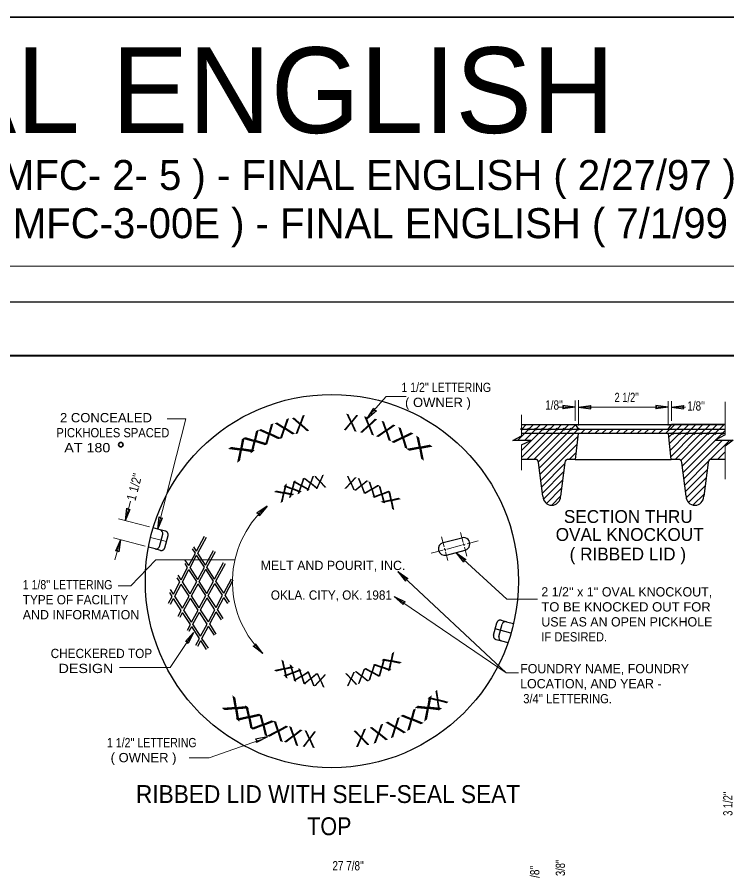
# Model space of a CAD drawing. Extents: x -333 to 39, y -49 to 225.
# Drawn here: x -124.3 to -24.9, y 105.2 to 224.8 of the extents above; entities that cross this region are included whole.
import ezdxf
from ezdxf.enums import TextEntityAlignment as Align

# ---------------------------------------------------------------- set-up
doc = ezdxf.new("R2010")
doc.units = 0
doc.header["$LTSCALE"] = 0.52
doc.header["$PDMODE"] = 32
doc.header["$PDSIZE"] = 0.26
doc.linetypes.add('LONG_DASHED', pattern=[7.5, 6, -1.5])
doc.layers.add('1', color=7, linetype='Continuous', lineweight=25)
doc.layers.add('60', color=7, linetype='Continuous', lineweight=13)
doc.layers.add('2', color=7, linetype='Continuous')

msp = doc.modelspace()

# ---------------------------------------------------------------- linework, layer by layer
at = {"layer": '1', "lineweight": 13}
for p, q in [((-325.1597, 189.8982), (34.8402, 189.8982)), ((-46.1527, 168.2372), (-46.1527, 171.0893)), ((-45.6715, 167.595), (-45.6715, 171.1226)), ((-33.1368, 167.595), (-33.1368, 171.0229)), ((-32.6556, 168.2372), (-32.6556, 171.0229)), ((-46.1527, 170.1516), (-48.4297, 170.1516)), ((-45.6715, 170.1516), (-33.1368, 170.1516)), ((-32.6556, 170.1516), (-30.7031, 170.1516)), ((-25.137, 170.9116), (-25.137, 166.2881)), ((-53.6713, 166.1322), (-53.6713, 169.0686)), ((-53.6382, 167.095), (-52.996, 167.7372)), ((-52.6482, 167.095), (-52.006, 167.7372)), ((-51.6582, 167.095), (-51.0161, 167.7372)), ((-50.6683, 167.095), (-50.0262, 167.7372)), ((-49.6783, 167.095), (-49.0362, 167.7372)), ((-48.6884, 167.095), (-48.0463, 167.7372)), ((-47.6984, 167.095), (-47.0562, 167.7372)), ((-46.7085, 167.095), (-46.1157, 167.6877)), ((-33.4914, 166.4528), (-32.2071, 167.7372)), ((-32.5014, 166.4528), (-31.2171, 167.7372)), ((-31.5115, 166.4528), (-30.2272, 167.7372)), ((-30.5215, 166.4528), (-29.2372, 167.7372)), ((-29.5316, 166.4528), (-28.2472, 167.7372)), ((-28.5417, 166.4528), (-27.2573, 167.7372)), ((-27.5517, 166.4528), (-26.2673, 167.7372)), ((-26.5617, 166.4528), (-25.2774, 167.7372)), ((-54.2504, 165.4928), (-52.6482, 167.095)), ((-53.6713, 164.092), (-50.6683, 167.095)), ((-53.6713, 163.102), (-49.6783, 167.095)), ((-53.2715, 165.4818), (-51.6582, 167.095)), ((-52.9267, 162.8567), (-48.6884, 167.095)), ((-51.9367, 162.8567), (-47.6984, 167.095)), ((-51.2958, 162.5077), (-46.7085, 167.095)), ((-51.172, 161.6415), (-45.7186, 167.095)), ((-45.3708, 166.4528), (-44.7286, 167.095)), ((-44.3808, 166.4528), (-43.7387, 167.095)), ((-43.3908, 166.4528), (-42.7487, 167.095)), ((-42.4009, 166.4528), (-41.7587, 167.095)), ((-41.411, 166.4528), (-40.7688, 167.095)), ((-40.421, 166.4528), (-39.7788, 167.095)), ((-39.4311, 166.4528), (-38.7889, 167.095)), ((-38.4411, 166.4528), (-37.7989, 167.095)), ((-37.4512, 166.4528), (-36.809, 167.095)), ((-36.4612, 166.4528), (-35.8191, 167.095)), ((-35.4712, 166.4528), (-34.8291, 167.095)), ((-34.4813, 166.4528), (-33.8392, 167.095)), ((-33.0067, 165.9476), (-32.5014, 166.4528)), ((-32.9112, 165.053), (-31.5115, 166.4528)), ((-32.8159, 164.1584), (-30.5215, 166.4528)), ((-32.7206, 163.2638), (-29.5316, 166.4528)), ((-32.1378, 162.8567), (-28.5417, 166.4528)), ((-31.3258, 162.6787), (-27.5517, 166.4528)), ((-31.1375, 161.877), (-26.5617, 166.4528)), ((-26.4138, 165.6107), (-25.5717, 166.4528)), ((-25.5717, 166.4528), (-25.137, 166.8876)), ((-51.0621, 160.7615), (-45.7928, 166.0307)), ((-31.0276, 160.997), (-26.4858, 165.5388)), ((-30.9177, 160.117), (-25.4898, 165.5448)), ((-27.226, 162.8187), (-24.4938, 165.5509)), ((-53.6713, 161.3268), (-53.6713, 164.8812)), ((-50.9522, 159.8815), (-45.9109, 164.9228)), ((-46.987, 162.8567), (-46.0291, 163.8147)), ((-26.1981, 162.8567), (-25.137, 163.9177)), ((-25.137, 164.6806), (-25.137, 160.0602)), ((-50.8422, 159.0015), (-47.6285, 162.2152)), ((-30.8077, 159.2369), (-27.4981, 162.5467)), ((-50.7323, 158.1214), (-47.7698, 161.084)), ((-30.6979, 158.3569), (-27.6682, 161.3866)), ((-30.5953, 157.4696), (-27.8095, 160.2553)), ((-50.6013, 157.2625), (-47.9111, 159.9527)), ((-30.2598, 156.815), (-27.9507, 159.1241)), ((-50.1808, 156.693), (-48.0524, 158.8214)), ((-29.6181, 156.4668), (-28.0921, 157.9928)), ((-108.4432, 156.9862), (-109.1585, 154.2903)), ((-49.4412, 156.4427), (-48.1938, 157.6902)), ((-110.125, 154.5468), (-105.7661, 153.3902)), ((-110.8382, 151.859), (-106.416, 150.6857)), ((-105.6436, 151.9193), (-103.4233, 151.3302)), ((-64.4863, 150.5912), (-64.8633, 152.0097)), ((-62.2271, 152.6253), (-61.8575, 151.2347)), ((-109.8717, 151.6026), (-110.6244, 148.7654)), ((-62.0656, 150.8317), (-64.0975, 150.2917)), ((-61.5798, 150.9608), (-61.932, 150.8672)), ((-61.818, 151.0863), (-61.7218, 150.7242)), ((-59.7257, 151.4537), (-61.2663, 151.0442)), ((-64.6942, 150.1332), (-66.3128, 149.7029)), ((-64.2338, 150.2554), (-64.5384, 150.1745)), ((-64.3377, 150.0318), (-64.4353, 150.3993)), ((-63.9778, 148.678), (-64.2998, 149.8894)), ((-61.6734, 150.5425), (-61.3485, 149.3197))]:
    msp.add_line(p, q, dxfattribs=at)
at = {"layer": '1', "lineweight": 40}
msp.add_line((-295.1597, 177.3982), (29.8402, 177.3982), dxfattribs=at)
at = {"layer": '1'}
for p, q in [((-75.3142, 168.5817), (-74.3492, 170.0043)), ((-46.1531, 170.1524), (-47.8561, 170.3864)), ((-46.1531, 170.1524), (-47.8561, 169.9184)), ((-45.6712, 170.1507), (-43.9682, 170.3847)), ((-45.6712, 170.1507), (-43.9682, 169.9168)), ((-33.1372, 170.1524), (-34.8402, 170.3864)), ((-33.1372, 170.1524), (-34.8402, 169.9184)), ((-32.6553, 170.1507), (-30.9522, 170.3847)), ((-32.6553, 170.1507), (-30.9522, 169.9168)), ((-75.3142, 168.5817), (-74.0013, 169.6913)), ((-46.1527, 167.7372), (-32.6556, 167.7372)), ((-33.1368, 167.095), (-32.6556, 167.7372)), ((-32.6556, 167.7372), (-25.137, 167.7372)), ((-25.137, 166.4528), (-53.6825, 166.4528)), ((-53.6713, 167.095), (-25.137, 167.095)), ((-53.6713, 167.0618), (-53.6382, 167.095)), ((-45.7186, 167.095), (-45.6917, 167.1219)), ((-51.7652, 162.8567), (-53.6713, 162.8567)), ((-46.1312, 162.8567), (-32.6772, 162.8567)), ((-25.137, 162.8567), (-27.0432, 162.8567)), ((-25.2082, 162.8567), (-25.137, 162.9278)), ((-50.6767, 157.6766), (-51.2691, 162.4186)), ((-47.6031, 162.4186), (-48.1954, 157.6766)), ((-30.6129, 157.6766), (-31.2052, 162.4187)), ((-27.5392, 162.4186), (-28.1316, 157.6766)), ((-109.1583, 154.2906), (-108.9478, 155.9967)), ((-109.1583, 154.2906), (-108.4954, 155.8767)), ((-89.3214, 156.2772), (-90.7361, 155.3006)), ((-89.3214, 156.2772), (-90.4202, 154.9553)), ((-104.6358, 153.0913), (-104.4412, 154.7993)), ((-104.6358, 153.0913), (-103.9877, 154.6835)), ((-104.2966, 153.0004), (-105.2828, 153.262)), ((-104.3982, 150.6677), (-103.9416, 152.3888)), ((-99.2041, 150.012), (-98.088, 152.0948)), ((-99.0178, 149.7245), (-97.8236, 151.9532)), ((-64.6451, 151.1885), (-62.0299, 151.8836)), ((-109.8717, 151.6023), (-110.5346, 150.0162)), ((-109.8717, 151.6023), (-110.0823, 149.8963)), ((-105.0098, 150.3126), (-105.9327, 150.5575)), ((-100.2829, 147.9988), (-99.3659, 149.7101)), ((-99.3659, 149.7101), (-99.755, 150.3107)), ((-99.2041, 150.012), (-99.5802, 150.5926)), ((-97.9313, 148.0471), (-99.0178, 149.7245)), ((-97.9313, 148.0471), (-96.8265, 150.1087)), ((-97.7451, 147.7596), (-96.5621, 149.9671)), ((-64.1842, 149.4547), (-61.5691, 150.1497)), ((-62.8769, 149.8014), (-61.4614, 148.826)), ((-62.8769, 149.8014), (-61.777, 148.4803)), ((-100.4447, 147.6968), (-100.8127, 148.2648)), ((-100.2829, 147.9988), (-100.7758, 148.7595)), ((-100.0967, 147.7114), (-99.1797, 149.4226)), ((-98.0931, 147.7452), (-99.1797, 149.4226)), ((-96.6585, 146.0823), (-95.4169, 148.3992)), ((-96.4723, 145.7949), (-95.1525, 148.2576)), ((-101.3618, 145.9857), (-100.4447, 147.6968)), ((-101.1755, 145.6982), (-100.2585, 147.4093)), ((-99.1719, 145.7319), (-100.2585, 147.4093)), ((-99.0101, 146.034), (-100.0967, 147.7114)), ((-99.0101, 146.034), (-98.0931, 147.7452)), ((-98.8238, 145.7465), (-97.9069, 147.4576)), ((-96.8203, 145.7803), (-97.9069, 147.4576)), ((-96.6585, 146.0823), (-97.7451, 147.7596)), ((-71.0127, 147.1461), (-69.6086, 146.1545)), ((-71.0127, 147.1461), (-69.928, 145.8125)), ((-101.5236, 145.6837), (-101.893, 146.254)), ((-101.3618, 145.9857), (-101.7754, 146.6242)), ((-95.3857, 144.1175), (-94.3106, 146.1238)), ((-95.1994, 143.8301), (-94.0462, 145.9821)), ((-102.4406, 143.9724), (-101.5236, 145.6837)), ((-102.2543, 143.685), (-101.3373, 145.3962)), ((-100.2507, 143.7188), (-101.3373, 145.3962)), ((-100.0889, 144.0208), (-101.1755, 145.6982)), ((-100.0889, 144.0208), (-99.1719, 145.7319)), ((-99.9027, 143.7332), (-98.9857, 145.4445)), ((-97.8991, 143.7672), (-98.9857, 145.4445)), ((-97.7373, 144.0692), (-98.8238, 145.7465)), ((-97.7373, 144.0692), (-96.8203, 145.7803)), ((-97.5511, 143.7816), (-96.6341, 145.4928)), ((-95.5475, 143.8156), (-96.6341, 145.4928)), ((-95.3857, 144.1175), (-96.4723, 145.7949)), ((-103.1029, 142.7366), (-102.6024, 143.6705)), ((-102.6024, 143.6705), (-102.9543, 144.2138)), ((-102.4406, 143.9724), (-102.866, 144.6292)), ((-101.1677, 142.0076), (-102.2543, 143.685)), ((-101.1677, 142.0076), (-100.2507, 143.7188)), ((-98.8161, 142.056), (-99.9027, 143.7332)), ((-98.8161, 142.056), (-97.8991, 143.7672)), ((-98.6298, 141.7684), (-97.7128, 143.4797)), ((-96.6263, 141.8023), (-97.7128, 143.4797)), ((-96.4645, 142.1043), (-97.5511, 143.7816)), ((-96.4645, 142.1043), (-95.5475, 143.8156)), ((-96.2782, 141.8168), (-95.3612, 143.5281)), ((-94.8162, 142.6866), (-95.3612, 143.5281)), ((-94.5643, 142.8497), (-95.1994, 143.8301)), ((-71.5181, 143.6667), (-69.9801, 142.8989)), ((-71.5181, 143.6667), (-70.2442, 142.5126)), ((-102.8385, 142.5949), (-102.4162, 143.3829)), ((-101.3296, 141.7056), (-102.4162, 143.3829)), ((-100.9815, 141.7201), (-100.0646, 143.4313)), ((-98.978, 141.754), (-100.0646, 143.4313)), ((-101.7703, 140.8831), (-101.3296, 141.7056)), ((-101.5059, 140.7414), (-101.1433, 141.4181)), ((-100.0568, 139.7407), (-101.1433, 141.4181)), ((-99.8949, 140.0428), (-100.9815, 141.7201)), ((-99.8949, 140.0428), (-98.978, 141.754)), ((-99.7087, 139.7552), (-98.7917, 141.4664)), ((-97.7052, 139.7892), (-98.7917, 141.4664)), ((-97.5433, 140.0912), (-98.6298, 141.7684)), ((-97.5433, 140.0912), (-96.6263, 141.8023)), ((-97.3571, 139.8036), (-96.4401, 141.5148)), ((-95.7198, 140.403), (-96.4401, 141.5148)), ((-95.468, 140.5661), (-96.2782, 141.8168)), ((-55.7759, 140.1262), (-54.7897, 139.8644)), ((-100.4806, 138.9499), (-100.0568, 139.7407)), ((-100.2162, 138.8082), (-99.8705, 139.4532)), ((-98.784, 137.776), (-99.8705, 139.4532)), ((-98.6222, 138.078), (-99.7087, 139.7552)), ((-98.6222, 138.078), (-97.7052, 139.7892)), ((-98.4359, 137.7905), (-97.5189, 139.5017)), ((-96.6936, 138.2275), (-97.5189, 139.5017)), ((-96.4417, 138.3906), (-97.3571, 139.8036)), ((-56.8441, 138.0499), (-56.3874, 139.7711)), ((-99.6284, 138.6235), (-100.7672, 137.3359)), ((-99.6284, 138.6235), (-100.3778, 137.0765)), ((-99.2902, 136.8314), (-98.784, 137.776)), ((-97.5437, 136.4131), (-98.4359, 137.7905)), ((-99.0258, 136.6898), (-98.5977, 137.4884)), ((-97.7955, 136.25), (-98.5977, 137.4884)), ((-89.8934, 135.6618), (-91.2496, 136.7181)), ((-89.8934, 135.6618), (-90.9145, 137.0447)), ((-56.489, 137.4383), (-55.5661, 137.1935)), ((-89.2582, 124.0005), (-90.9424, 123.6563)), ((-89.2582, 124.0005), (-90.7872, 123.2148))]:
    msp.add_line(p, q, dxfattribs=at)
at = {"layer": '1', "linetype": 'LONG_DASHED'}
for p, q in [((-103.5499, 152.8022), (-104.2966, 153.0004)), ((-103.6517, 150.4694), (-103.1949, 152.1908)), ((-104.2632, 150.1144), (-105.0098, 150.3126)), ((-57.5907, 138.2478), (-57.134, 139.9692)), ((-56.5226, 140.3243), (-55.7759, 140.1262)), ((-55.1421, 138.5194), (-57.3623, 139.1086)), ((-57.2357, 137.6363), (-56.489, 137.4383))]:
    msp.add_line(p, q, dxfattribs=at)
at = {"layer": '1'}
for points in [[(-310.1597, -35.1018), (-310.1597, 184.8982), (34.8402, 184.8982)], [(-74.3492, 170.0043), (-74.2616, 169.7482), (-74.0013, 169.6913)], [(-47.8561, 169.9184), (-47.7243, 170.1548), (-47.8561, 170.3864)], [(-43.9682, 170.3847), (-44.0999, 170.1483), (-43.9682, 169.9168)], [(-34.8402, 169.9184), (-34.7084, 170.1548), (-34.8402, 170.3864)], [(-30.9522, 170.3847), (-31.084, 170.1483), (-30.9522, 169.9168)], [(-53.6713, 167.7372), (-46.1527, 167.7372), (-45.6715, 167.095)], [(-32.6556, 167.7372), (-25.137, 167.7372), (-32.6556, 167.7372)], [(-45.7478, 166.4528), (-46.1312, 162.8567), (-47.107, 162.8567)], [(-31.7013, 162.8567), (-32.6772, 162.8567), (-33.0605, 166.4528)], [(-25.137, 166.2881), (-26.5502, 165.5384), (-23.9939, 165.5539), (-25.137, 164.6806)], [(-53.6713, 164.8812), (-52.3628, 165.4715), (-54.8629, 165.4997), (-53.6713, 166.1322)], [(-108.9478, 155.9967), (-108.7531, 155.8087), (-108.4954, 155.8767)], [(-104.4412, 154.7993), (-104.2447, 154.6132), (-103.9877, 154.6835)], [(-90.4202, 154.9553), (-90.4826, 155.2186), (-90.7361, 155.3006)], [(-110.0823, 149.8963), (-110.277, 150.0842), (-110.5346, 150.0162)], [(-61.4614, 148.826), (-61.7182, 148.7403), (-61.777, 148.4803)], [(-69.6086, 146.1545), (-69.8662, 146.0717), (-69.928, 145.8125)], [(-69.9801, 142.8989), (-70.2223, 142.7781), (-70.2442, 142.5126)], [(-100.3778, 137.0765), (-100.5015, 137.3172), (-100.7672, 137.3359)], [(-91.2496, 136.7181), (-90.9883, 136.7887), (-90.9145, 137.0447)], [(-90.7872, 123.2148), (-90.7412, 123.4816), (-90.9424, 123.6563)]]:
    msp.add_lwpolyline(points, dxfattribs=at)
at = {"layer": '1', "lineweight": 13}
for points in [[(-74.8414, 169.1613), (-72.6152, 171.6364), (-69.8416, 171.6364)], [(-104.6332, 153.1036), (-100.6921, 168.5352), (-103.3323, 168.5352)], [(-62.8766, 149.8022), (-55.7438, 143.2902), (-51.4119, 143.2902)], [(-108.3974, 145.148), (-104.895, 148.7873), (-93.8261, 148.7767)], [(-71.0124, 147.1469), (-55.8053, 132.9407), (-71.3013, 143.5321)], [(-99.6275, 138.6233), (-102.9115, 133.6937), (-109.987, 133.6937)], [(-89.5667, 123.8348), (-97.4455, 121.0646), (-100.2465, 121.0646)]]:
    msp.add_lwpolyline(points, dxfattribs=at)
at = {"layer": '1'}
msp.add_circle((-80.236, 145.8132), 26.1324, dxfattribs=at)
at = {"layer": '1', "lineweight": 35}
msp.add_circle((-109.7992, 164.9134), 0.3222, dxfattribs=at)
at = {"layer": '1'}
for centre, radius, start, end in [((-51.7652, 162.3567), 0.5, 7.11686, 90), ((-47.107, 162.3567), 0.5, 90, 172.88364), ((-31.7013, 162.3567), 0.5, 7.12161, 90), ((-27.0431, 162.3567), 0.5, 90, 172.88287), ((-49.4361, 157.6766), 1.2407, 180, 0), ((-29.3722, 157.6766), 1.2407, 180, 0), ((-104.4248, 152.5171), 0.5, 345.14341, 75.13702), ((-61.7995, 151.0167), 0.897, 284.88444, 104.88444), ((-104.8816, 150.7959), 0.5, 255.13695, 345.143), ((-64.4147, 150.3216), 0.897, 104.88444, 284.88444), ((-55.9041, 139.6429), 0.5, 75.14266, 165.13626), ((-56.3608, 137.9216), 0.5, 165.13667, 255.14272)]:
    msp.add_arc(centre, radius, start, end, dxfattribs=at)
at = {"layer": '1', "lineweight": 13}
msp.add_arc((-80.1694, 145.7103), 13.9966, 132.44114, 224.26477, dxfattribs=at)
at = {"layer": '1', "linetype": 'LONG_DASHED'}
for centre, start, end in [((-103.6782, 152.319), 345.14434, 75.13225), ((-104.135, 150.5977), 255.14249, 345.13758), ((-56.6507, 139.841), 75.14742, 165.13533), ((-57.1074, 138.1196), 165.1421, 255.13718)]:
    msp.add_arc(centre, 0.5, start, end, dxfattribs=at)
at = {"layer": '1'}
for p in [(-53.6382, 167.095), (-52.6482, 167.095), (-51.6582, 167.095), (-50.6683, 167.095), (-49.6783, 167.095), (-48.6884, 167.095), (-47.6984, 167.095), (-46.7085, 167.095), (-45.7186, 167.095), (-32.5014, 166.4528), (-31.5115, 166.4528), (-30.5215, 166.4528), (-29.5316, 166.4528), (-28.5417, 166.4528), (-27.5517, 166.4528), (-26.5617, 166.4528), (-25.5717, 166.4528)]:
    msp.add_point(p, dxfattribs=at)
at = {"layer": '60'}
for p, q in [((-110.1853, 145.148), (-108.3974, 145.148)), ((-55.794, 132.973), (-54.1063, 132.973))]:
    msp.add_line(p, q, dxfattribs=at)
at = {"layer": '60', "lineweight": 35}
msp.add_lwpolyline([(-331.8913, -49.4938), (39.2079, -49.4938), (39.2079, 224.783), (-331.8913, 224.783)], close=True, dxfattribs=at)

# ---------------------------------------------------------------- texts
at = {"layer": '1'}
for s, height, p in [('1999 SPECS. - FINAL ENGLISH', 12, (-274.2905, 208.5528)), ('SECTION THRU', 1.8, (-47.7332, 153.9476)), ('OVAL KNOCKOUT', 1.8, (-48.8791, 151.4328)), ('( RIBBED LID )', 1.8, (-46.9285, 148.6927)), ('MELT AND POURIT, INC.', 1.3, (-90.2147, 147.3525)), ("2 1/2'' x 1'' OVAL KNOCKOUT,", 1.3, (-50.8896, 143.6509)), ('AND INFORMATION', 1.3, (-123.5443, 140.4497)), ('USE AS AN OPEN PICKHOLE', 1.3, (-50.8896, 139.4509)), ('FOUNDRY NAME, FOUNDRY', 1.3, (-53.8583, 132.8971)), ('LOCATION, AND YEAR - ', 1.3, (-53.8583, 130.7971))]:
    msp.add_text(s, height=height, dxfattribs=at).set_placement(p)
msp.add_text('( p. R-83E ) MANHOLE FRAME AND COVER - ( MFC-3-00E ) - FINAL ENGLISH ( 7/1/99 )', height=4.2, dxfattribs=at).set_placement((-134.6058, 193.8233), align=Align.CENTER)
for s, height, width, p in [("1 1/2'' LETTERING", 1.3, 0.85, (-70.4945, 172.2815)), ("2 1/2''", 1.3, 0.75, (-40.6357, 170.8757)), (' ( OWNER )', 1.3, 1.05, (-70.4945, 170.1815)), ("1/8''", 1.3, 0.8, (-50.3434, 169.8139)), ("1/8''", 1.3, 0.8, (-30.4355, 169.6799)), (' 2 CONCEALED', 1.3, 1.05, (-118.8334, 168.0416)), ('PICKHOLES SPACED', 1.3, 0.9, (-118.8334, 165.9416)), ('  AT 180', 1.3, 1.15, (-118.8334, 163.8416)), ("1 1/8'' LETTERING", 1.3, 0.85, (-123.5443, 144.6497)), ('TYPE OF FACILITY', 1.3, 0.95, (-123.5443, 142.5497)), ('OKLA. CITY, OK. 1981', 1.3, 0.95, (-88.7927, 143.1983)), ('TO BE KNOCKED OUT FOR', 1.3, 1.05, (-50.8896, 141.5509)), ('IF DESIRED.', 1.3, 0.9, (-50.8896, 137.3509)), ('CHECKERED TOP', 1.3, 0.95, (-119.6349, 135.0278)), ('  DESIGN', 1.3, 1.15, (-119.6349, 132.9278)), (" 3/4'' LETTERING.", 1.3, 0.9, (-53.8583, 128.6971)), ("1 1/2'' LETTERING", 1.3, 0.85, (-111.7425, 122.5427)), (' ( OWNER )', 1.3, 1.05, (-111.7425, 120.4427)), ('RIBBED LID WITH SELF-SEAL SEAT', 2.5, 0.95, (-107.6893, 114.7364)), ('TOP', 2.5, 0.9, (-83.6864, 110.2327)), ("27 7/8''", 1.3, 0.8, (-80.1604, 105.2999))]:
    msp.add_text(s, height=height, dxfattribs=dict(at, width=width)).set_placement(p)
for height, rotation, width, p in [(2.3, 19.395, 1.2, (-86.486, 166.0806)), (2.3, 14.058, 1.05, (-84.3796, 166.6227)), (2.3, 352.713, 0.95, (-77.6758, 166.8511)), (2.3, 347.377, 1.05, (-75.3128, 166.4283)), (2.3, 24.731, 1.3, (-88.5187, 165.3309)), (2.3, 342.04, 1.15, (-73.0054, 165.7477)), (2.3, 336.704, 1.3, (-70.7789, 164.815)), (2.3, 30.067, 1.45, (-90.4549, 164.3852)), (2.3, 326.031, 1.55, (-68.5666, 163.505)), (2.3, 35.404, 1.6, (-92.2729, 163.2583)), (1.8, 21.173, 1.25, (-84.1873, 158.3048)), (1.8, 15.163, 1.1, (-82.9844, 158.6156)), (1.8, 345.117, 1.1, (-76.3363, 158.3063)), (1.8, 33.191, 1.55, (-86.4569, 157.3684)), (1.8, 27.182, 1.35, (-85.349, 157.8864)), (1.8, 339.107, 1.2, (-74.977, 157.8015)), (1.8, 333.098, 1.35, (-73.6734, 157.1457)), (1.8, 327.089, 1.5, (-72.4395, 156.3423)), (1.8, 33.471, 1.55, (-71.4116, 133.8148)), (1.8, 327.369, 1.5, (-87.4034, 132.739)), (1.8, 333.378, 1.35, (-86.1307, 132.1283)), (1.8, 21.452, 1.25, (-74.2792, 132.1712)), (1.8, 27.462, 1.4, (-72.8058, 132.9103)), (1.8, 339.387, 1.2, (-84.7956, 131.6352)), (1.8, 345.396, 1.1, (-83.4124, 131.2687)), (1.8, 15.443, 1.1, (-75.816, 131.6016)), (2.3, 322.13, 1.65, (-94.4228, 127.0854)), (2.3, 36.838, 1.65, (-66.053, 127.0846)), (2.3, 327.466, 1.5, (-92.4875, 125.7629)), (2.3, 26.166, 1.35, (-68.5449, 125.3822)), (2.3, 332.803, 1.35, (-90.4143, 124.6306)), (2.3, 20.829, 1.2, (-70.9114, 124.2252)), (2.3, 338.139, 1.25, (-88.2259, 123.7058)), (2.3, 15.493, 1.1, (-73.3797, 123.3351)), (2.3, 343.475, 1.1, (-85.9462, 123.0025)), (2.3, 354.148, 0.9, (-83.4944, 122.5314))]:
    msp.add_text('X', height=height, rotation=rotation, dxfattribs=dict(at, width=width)).set_placement(p, align=Align.CENTER)
for s, rotation, width, p in [("1 1/2''", 75.334, 0.85, (-107.772, 156.9589)), ("3 1/2''", 90, 0.75, (-24.1114, 112.9347)), ("1 3/8''", 90, 0.75, (-47.5748, 103.4233)), ("7/8''", 90, 0.8, (-51.1646, 103.4769))]:
    msp.add_text(s, height=1.3, rotation=rotation, dxfattribs=dict(at, width=width)).set_placement(p)
for height, rotation, p in [(1.8, 9.154, (-81.7525, 158.813)), (1.8, 351.126, (-77.7371, 158.657)), (1.8, 351.406, (-81.9956, 131.0347)), (1.8, 9.434, (-77.3999, 131.205)), (2.3, 42.175, (-64.6171, 128.2632)), (2.3, 10.157, (-75.9234, 122.719))]:
    msp.add_text('X', height=height, rotation=rotation, dxfattribs=at).set_placement(p, align=Align.CENTER)
at = {"layer": '2'}
msp.add_text('( p.    83 ) MANHOLE FRAME AND COVER - ( MFC- 2- 5 ) - FINAL ENGLISH ( 2/27/97 )', height=4.2, dxfattribs=at).set_placement((-134.0868, 200.5699), align=Align.CENTER)

doc.saveas('drawing.dxf')
